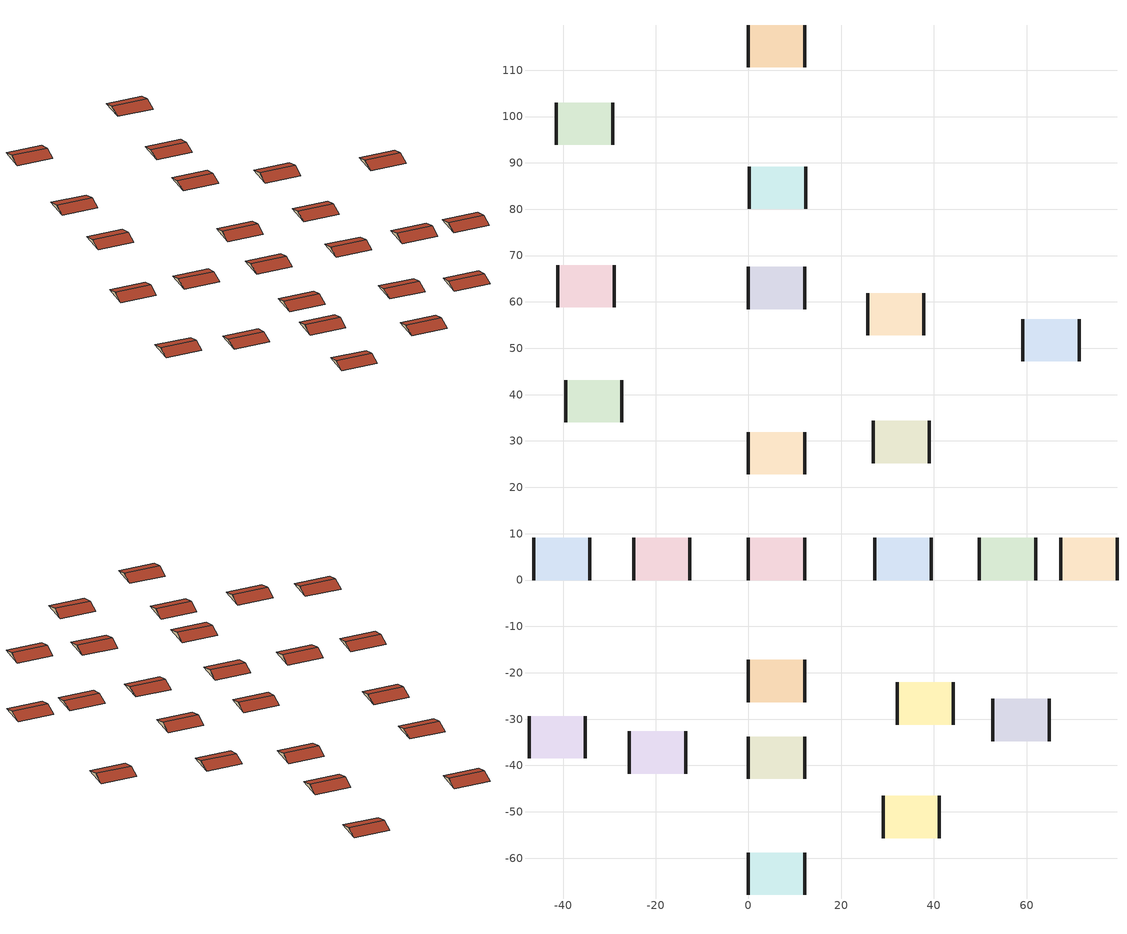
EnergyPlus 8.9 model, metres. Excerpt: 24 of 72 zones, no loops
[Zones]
17_24_attic_unit1
 wall outside (HPWall): 37.82,52.81,5.34 37.82,61.91,5.34 37.82,57.36,6.7; 25.69,61.91,5.34 25.69,52.81,5.34 25.69,57.36,6.7
 roof outside (HPRoof): 25.69,52.81,5.34 37.82,52.81,5.34 37.82,57.36,6.7 25.69,57.36,6.7; 37.82,61.91,5.34 25.69,61.91,5.34 25.69,57.36,6.7 37.82,57.36,6.7
17_23_attic_unit1
 wall outside (HPWall): -29.28,93.87,5.34 -29.28,102.97,5.34 -29.28,98.42,6.7; -41.41,102.97,5.34 -41.41,93.87,5.34 -41.41,98.42,6.7
 roof outside (HPRoof): -41.41,93.87,5.34 -29.28,93.87,5.34 -29.28,98.42,6.7 -41.41,98.42,6.7; -29.28,102.97,5.34 -41.41,102.97,5.34 -41.41,98.42,6.7 -29.28,98.42,6.7
17_22_attic_unit1
 wall outside (HPWall): 71.32,47.16,5.34 71.32,56.26,5.34 71.32,51.71,6.7; 59.19,56.26,5.34 59.19,47.16,5.34 59.19,51.71,6.7
 roof outside (HPRoof): 59.19,47.16,5.34 71.32,47.16,5.34 71.32,51.71,6.7 59.19,51.71,6.7; 71.32,56.26,5.34 59.19,56.26,5.34 59.19,51.71,6.7 71.32,51.71,6.7
17_21_attic_unit1
 wall outside (HPWall): -28.98,58.86,5.34 -28.98,67.96,5.34 -28.98,63.41,6.7; -41.11,67.96,5.34 -41.11,58.86,5.34 -41.11,63.41,6.7
 roof outside (HPRoof): -41.11,58.86,5.34 -28.98,58.86,5.34 -28.98,63.41,6.7 -41.11,63.41,6.7; -28.98,67.96,5.34 -41.11,67.96,5.34 -41.11,63.41,6.7 -28.98,63.41,6.7
17_20_attic_unit1
 wall outside (HPWall): -35.21,-38.46,5.34 -35.21,-29.36,5.34 -35.21,-33.91,6.7; -47.34,-29.36,5.34 -47.34,-38.46,5.34 -47.34,-33.91,6.7
 roof outside (HPRoof): -47.34,-38.46,5.34 -35.21,-38.46,5.34 -35.21,-33.91,6.7 -47.34,-33.91,6.7; -35.21,-29.36,5.34 -47.34,-29.36,5.34 -47.34,-33.91,6.7 -35.21,-33.91,6.7
17_19_attic_unit1
 wall outside (HPWall): 44.2,-31.2,5.34 44.2,-22.1,5.34 44.2,-26.65,6.7; 32.07,-22.1,5.34 32.07,-31.2,5.34 32.07,-26.65,6.7
 roof outside (HPRoof): 32.07,-31.2,5.34 44.2,-31.2,5.34 44.2,-26.65,6.7 32.07,-26.65,6.7; 44.2,-22.1,5.34 32.07,-22.1,5.34 32.07,-26.65,6.7 44.2,-26.65,6.7
17_18_attic_unit1
 wall outside (HPWall): 12.34,80.08,5.34 12.34,89.18,5.34 12.34,84.63,6.7; 0.21,89.18,5.34 0.21,80.08,5.34 0.21,84.63,6.7
 roof outside (HPRoof): 0.21,80.08,5.34 12.34,80.08,5.34 12.34,84.63,6.7 0.21,84.63,6.7; 12.34,89.18,5.34 0.21,89.18,5.34 0.21,84.63,6.7 12.34,84.63,6.7
17_17_attic_unit1
 wall outside (HPWall): 39.05,25.22,5.34 39.05,34.32,5.34 39.05,29.77,6.7; 26.92,34.32,5.34 26.92,25.22,5.34 26.92,29.77,6.7
 roof outside (HPRoof): 26.92,25.22,5.34 39.05,25.22,5.34 39.05,29.77,6.7 26.92,29.77,6.7; 39.05,34.32,5.34 26.92,34.32,5.34 26.92,29.77,6.7 39.05,29.77,6.7
17_16_attic_unit1
 wall outside (HPWall): 12.13,110.63,5.34 12.13,119.73,5.34 12.13,115.18,6.7; 0,119.73,5.34 0,110.63,5.34 0,115.18,6.7
 roof outside (HPRoof): 0,110.63,5.34 12.13,110.63,5.34 12.13,115.18,6.7 0,115.18,6.7; 12.13,119.73,5.34 0,119.73,5.34 0,115.18,6.7 12.13,115.18,6.7
17_15_attic_unit1
 wall outside (HPWall): 12.13,58.47,5.34 12.13,67.57,5.34 12.13,63.02,6.7; 0,67.57,5.34 0,58.47,5.34 0,63.02,6.7
 roof outside (HPRoof): 0,58.47,5.34 12.13,58.47,5.34 12.13,63.02,6.7 0,63.02,6.7; 12.13,67.57,5.34 0,67.57,5.34 0,63.02,6.7 12.13,63.02,6.7
17_14_attic_unit1
 wall outside (HPWall): 12.13,22.79,5.34 12.13,31.89,5.34 12.13,27.34,6.7; 0,31.89,5.34 0,22.79,5.34 0,27.34,6.7
 roof outside (HPRoof): 0,22.79,5.34 12.13,22.79,5.34 12.13,27.34,6.7 0,27.34,6.7; 12.13,31.89,5.34 0,31.89,5.34 0,27.34,6.7 12.13,27.34,6.7
17_13_attic_unit1
 wall outside (HPWall): -27.32,34,5.34 -27.32,43.1,5.34 -27.32,38.55,6.7; -39.45,43.1,5.34 -39.45,34,5.34 -39.45,38.55,6.7
 roof outside (HPRoof): -39.45,34,5.34 -27.32,34,5.34 -27.32,38.55,6.7 -39.45,38.55,6.7; -27.32,43.1,5.34 -39.45,43.1,5.34 -39.45,38.55,6.7 -27.32,38.55,6.7
17_12_attic_unit1
 wall outside (HPWall): -34.23,0,5.34 -34.23,9.1,5.34 -34.23,4.55,6.7; -46.36,9.1,5.34 -46.36,0,5.34 -46.36,4.55,6.7
 roof outside (HPRoof): -46.36,0,5.34 -34.23,0,5.34 -34.23,4.55,6.7 -46.36,4.55,6.7; -34.23,9.1,5.34 -46.36,9.1,5.34 -46.36,4.55,6.7 -34.23,4.55,6.7
17_11_attic_unit1
 wall outside (HPWall): -12.62,0,5.34 -12.62,9.1,5.34 -12.62,4.55,6.7; -24.75,9.1,5.34 -24.75,0,5.34 -24.75,4.55,6.7
 roof outside (HPRoof): -24.75,0,5.34 -12.62,0,5.34 -12.62,4.55,6.7 -24.75,4.55,6.7; -12.62,9.1,5.34 -24.75,9.1,5.34 -24.75,4.55,6.7 -12.62,4.55,6.7
17_10_attic_unit1
 wall outside (HPWall): -13.54,-41.77,5.34 -13.54,-32.67,5.34 -13.54,-37.22,6.7; -25.67,-32.67,5.34 -25.67,-41.77,5.34 -25.67,-37.22,6.7
 roof outside (HPRoof): -25.67,-41.77,5.34 -13.54,-41.77,5.34 -13.54,-37.22,6.7 -25.67,-37.22,6.7; -13.54,-32.67,5.34 -25.67,-32.67,5.34 -25.67,-37.22,6.7 -13.54,-37.22,6.7
17_9_attic_unit1
 wall outside (HPWall): 41.19,-55.66,5.34 41.19,-46.56,5.34 41.19,-51.11,6.7; 29.06,-46.56,5.34 29.06,-55.66,5.34 29.06,-51.11,6.7
 roof outside (HPRoof): 29.06,-55.66,5.34 41.19,-55.66,5.34 41.19,-51.11,6.7 29.06,-51.11,6.7; 41.19,-46.56,5.34 29.06,-46.56,5.34 29.06,-51.11,6.7 41.19,-51.11,6.7
17_8_attic_unit1
 wall outside (HPWall): 12.13,-67.93,5.34 12.13,-58.83,5.34 12.13,-63.38,6.7; 0,-58.83,5.34 0,-67.93,5.34 0,-63.38,6.7
 roof outside (HPRoof): 0,-67.93,5.34 12.13,-67.93,5.34 12.13,-63.38,6.7 0,-63.38,6.7; 12.13,-58.83,5.34 0,-58.83,5.34 0,-63.38,6.7 12.13,-63.38,6.7
17_7_attic_unit1
 wall outside (HPWall): 12.13,-42.86,5.34 12.13,-33.76,5.34 12.13,-38.31,6.7; 0,-33.76,5.34 0,-42.86,5.34 0,-38.31,6.7
 roof outside (HPRoof): 0,-42.86,5.34 12.13,-42.86,5.34 12.13,-38.31,6.7 0,-38.31,6.7; 12.13,-33.76,5.34 0,-33.76,5.34 0,-38.31,6.7 12.13,-38.31,6.7
17_6_attic_unit1
 wall outside (HPWall): 12.13,-26.34,5.34 12.13,-17.24,5.34 12.13,-21.79,6.7; 0,-17.24,5.34 0,-26.34,5.34 0,-21.79,6.7
 roof outside (HPRoof): 0,-26.34,5.34 12.13,-26.34,5.34 12.13,-21.79,6.7 0,-21.79,6.7; 12.13,-17.24,5.34 0,-17.24,5.34 0,-21.79,6.7 12.13,-21.79,6.7
17_5_attic_unit1
 wall outside (HPWall): 64.84,-34.74,5.34 64.84,-25.64,5.34 64.84,-30.19,6.7; 52.71,-25.64,5.34 52.71,-34.74,5.34 52.71,-30.19,6.7
 roof outside (HPRoof): 52.71,-34.74,5.34 64.84,-34.74,5.34 64.84,-30.19,6.7 52.71,-30.19,6.7; 64.84,-25.64,5.34 52.71,-25.64,5.34 52.71,-30.19,6.7 64.84,-30.19,6.7
17_4_attic_unit1
 wall outside (HPWall): 79.51,0,5.34 79.51,9.1,5.34 79.51,4.55,6.7; 67.38,9.1,5.34 67.38,0,5.34 67.38,4.55,6.7
 roof outside (HPRoof): 67.38,0,5.34 79.51,0,5.34 79.51,4.55,6.7 67.38,4.55,6.7; 79.51,9.1,5.34 67.38,9.1,5.34 67.38,4.55,6.7 79.51,4.55,6.7
17_3_attic_unit1
 wall outside (HPWall): 61.96,0,5.34 61.96,9.1,5.34 61.96,4.55,6.7; 49.83,9.1,5.34 49.83,0,5.34 49.83,4.55,6.7
 roof outside (HPRoof): 49.83,0,5.34 61.96,0,5.34 61.96,4.55,6.7 49.83,4.55,6.7; 61.96,9.1,5.34 49.83,9.1,5.34 49.83,4.55,6.7 61.96,4.55,6.7
17_2_attic_unit1
 wall outside (HPWall): 39.41,0,5.34 39.41,9.1,5.34 39.41,4.55,6.7; 27.28,9.1,5.34 27.28,0,5.34 27.28,4.55,6.7
 roof outside (HPRoof): 27.28,0,5.34 39.41,0,5.34 39.41,4.55,6.7 27.28,4.55,6.7; 39.41,9.1,5.34 27.28,9.1,5.34 27.28,4.55,6.7 39.41,4.55,6.7
17_1_attic_unit1
 wall outside (HPWall): 12.13,0,5.34 12.13,9.1,5.34 12.13,4.55,6.7; 0,9.1,5.34 0,0,5.34 0,4.55,6.7
 roof outside (HPRoof): 0,0,5.34 12.13,0,5.34 12.13,4.55,6.7 0,4.55,6.7; 12.13,9.1,5.34 0,9.1,5.34 0,4.55,6.7 12.13,4.55,6.7
[Building]
SF+CZ5AWH+USA_IL_Chicago-OHare.Intl.AP.725300+elecres+crawlspace+IECC_2018: North Axis {deg}=0; Terrain=Suburbs; Loads Convergence Tolerance Value=0.04; Temperature Convergence Tolerance Value {deltaC}=0.4; Solar Distribution=FullExterior; Maximum Number of Warmup Days=25; Minimum Number of Warmup Days=6
[Site:Location]
Chicago Ohare Intl Ap_IL_USA Design_Conditions: Latitude {deg}=41.98; Longitude {deg}=-87.92; Time Zone {hr}=-6; Elevation {m}=201
[SizingPeriod:WeatherFileDays] Day of Week for Start Day=Monday; Use Weather File Daylight Saving Period=Yes; Use Weather File Rain and Snow Indicators=Yes
Name | Begin Month | Begin Day of Month | End Month | End Day of Month
HDD | 11 | 20 | 11 | 20
CDD | 7 | 21 | 7 | 21
HDD3 | 12 | 20 | 12 | 20
CDD2 | 5 | 23 | 5 | 23
[Site:GroundTemperature:BuildingSurface]
4.4, 3.3, 2.3, 1.8, 2, 4, 6.8, 9.3, 10.1, 9.6, 7.8, 6
[Site:WaterMainsTemperature]
Calculation Method=Correlation; Annual Average Outdoor Air Temperature {C}=9.925; Maximum Difference In Monthly Average Outdoor Air Temperatures {deltaC}=28.7
[Material] Thermal Absorptance=0.9
Name | Roughness | Thickness {m} | Conductivity {W/m-K} | Density {kg/m3} | Specific Heat {J/kg-K} | Solar Absorptance | Visible Absorptance
Wall Insulation HP | MediumRough | 0.32972 | 0.049 | 265 | 836.8 | 0.7 | 0.7
Roof Insulation HP | MediumRough | 0.68799 | 0.049 | 265 | 836.8 | 0.7 | 0.7
1/2IN Gypsum | Smooth | 0.0127 | 0.16 | 784.9 | 830 | 0.92 | 0.92
1IN Stucco | Smooth | 0.0253 | 0.6918 | 1858 | 837 | 0.92 | 0.92
8IN CONCRETE HW | Rough | 0.2032 | 1.311 | 2240 | 836.8 | 0.7 | 0.7
Roof Membrane | VeryRough | 0.0095 | 0.16 | 1121.29 | 1460 | 0.7 | 0.7
Metal Decking | MediumSmooth | 0.0015 | 45.006 | 7680 | 418.4 | 0.7 | 0.3
[WindowMaterial:SimpleGlazingSystem]
Glass: U-Factor {W/m2-K}=1.70358; Solar Heat Gain Coefficient=0.3344; Visible Transmittance=0.88
[WindowMaterial:Glazing] Optical Data Type=SpectralAverage; Thickness {m}=0.012; Infrared Transmittance at Normal Incidence=0; Front Side Infrared Hemispherical Emissivity=0.84; Conductivity {W/m-K}=0.9
Name | Solar Transmittance at Normal Incidence | Front Side Solar Reflectance at Normal Incidence | Back Side Solar Reflectance at Normal Incidence | Visible Transmittance at Normal Incidence | Front Side Visible Reflectance at Normal Incidence | Back Side Visible Reflectance at Normal Incidence | Back Side Infrared Hemispherical Emissivity
ECABS-2 COLORED 6MM | 0.111 | 0.179 | 0.179 | 0.128 | 0.081 | 0.081 | 0.1
CLEAR 12MM | 0.653 | 0.064 | 0.064 | 0.841 | 0.077 | 0.077 | 0.84
[WindowMaterial:Gas]
ARGON 13MM: Gas Type=Argon; Thickness {m}=0.0127
[WindowMaterial:Blind]
int_blind: Slat Orientation=Horizontal; Slat Width {m}=0.025; Slat Separation {m}=0.01875; Slat Thickness {m}=0.001; Slat Angle {deg}=45; Slat Conductivity {W/m-K}=221; Slat Beam Solar Transmittance=0; Front Side Slat Beam Solar Reflectance=0.5; Back Side Slat Beam Solar Reflectance=0.5; Slat Diffuse Solar Transmittance=0; Front Side Slat Diffuse Solar Reflectance=0.5; Back Side Slat Diffuse Solar Reflectance=0.5; Slat Beam Visible Transmittance=0; Front Side Slat Beam Visible Reflectance=0.5; Back Side Slat Beam Visible Reflectance=0.5; Slat Diffuse Visible Transmittance=0; Front Side Slat Diffuse Visible Reflectance=0.5; Back Side Slat Diffuse Visible Reflectance=0.5; Slat Infrared Hemispherical Transmittance=0; Front Side Slat Infrared Hemispherical Emissivity=0.9; Back Side Slat Infrared Hemispherical Emissivity=0.9; Blind to Glass Distance {m}=0.05; Blind Top Opening Multiplier=0.5; Blind Bottom Opening Multiplier=0.5; Blind Left Side Opening Multiplier=0.5; Blind Right Side Opening Multiplier=0.5
[Construction]
window_w_blinds: Glass, int_blind
HPWall: 1IN Stucco, 8IN CONCRETE HW, Wall Insulation HP, 1/2IN Gypsum
HPRoof: Roof Membrane, Roof Insulation HP, Metal Decking
Dbl Elec Abs Colored 6mm/13mm Air: ECABS-2 COLORED 6MM, ARGON 13MM, CLEAR 12MM, ARGON 13MM, CLEAR 12MM
[WindowProperty:ShadingControl] Glare Control Is Active=No
Name | Shading Type | Construction with Shading | Shading Control Type | Schedule | Shading Control Is Scheduled | Setpoint {W/m2, W or deg C}
17_24_Shades; 17_23_Shades; 17_22_Shades; 17_21_Shades; 17_20_Shades; 17_19_Shades; 17_18_Shades; 17_17_Shades; 17_16_Shades; 17_15_Shades; 17_14_Shades; 17_13_Shades; 17_12_Shades; 17_11_Shades; 17_10_Shades; 17_9_Shades; 17_8_Shades; 17_7_Shades; 17_6_Shades; 17_5_Shades; 17_4_Shades; 17_3_Shades; 17_2_Shades; 17_1_Shades | InteriorBlind | window_w_blinds | OnIfScheduleAllows | 17_shading_2012iecc | Yes
17_24_ECW; 17_23_ECW; 17_22_ECW; 17_21_ECW; 17_20_ECW; 17_19_ECW; 17_18_ECW; 17_17_ECW; 17_16_ECW; 17_15_ECW; 17_14_ECW; 17_13_ECW; 17_12_ECW; 17_11_ECW; 17_10_ECW; 17_9_ECW; 17_8_ECW; 17_7_ECW; 17_6_ECW; 17_5_ECW; 17_4_ECW; 17_3_ECW; 17_2_ECW; 17_1_ECW | SwitchableGlazing | Dbl Elec Abs Colored 6mm/13mm Air | OnIfHighZoneAirTemperature |  | No | 24
[Zone] Multiplier=1
17_24_attic_unit1; 17_23_attic_unit1; 17_22_attic_unit1; 17_21_attic_unit1; 17_20_attic_unit1; 17_19_attic_unit1; 17_18_attic_unit1; 17_17_attic_unit1; 17_16_attic_unit1; 17_15_attic_unit1; 17_14_attic_unit1; 17_13_attic_unit1; 17_12_attic_unit1; 17_11_attic_unit1; 17_10_attic_unit1; 17_9_attic_unit1; 17_8_attic_unit1; 17_7_attic_unit1; 17_6_attic_unit1; 17_5_attic_unit1; 17_4_attic_unit1; 17_3_attic_unit1; 17_2_attic_unit1; 17_1_attic_unit1
[Exterior:Lights]
Name | Schedule | Design Level {W}
17_24_Exterior-Lights_unit1; 17_23_Exterior-Lights_unit1; 17_22_Exterior-Lights_unit1; 17_21_Exterior-Lights_unit1; 17_20_Exterior-Lights_unit1; 17_19_Exterior-Lights_unit1; 17_18_Exterior-Lights_unit1; 17_17_Exterior-Lights_unit1; 17_16_Exterior-Lights_unit1; 17_15_Exterior-Lights_unit1; 17_14_Exterior-Lights_unit1; 17_13_Exterior-Lights_unit1; 17_12_Exterior-Lights_unit1; 17_11_Exterior-Lights_unit1; 17_10_Exterior-Lights_unit1; 17_9_Exterior-Lights_unit1; 17_8_Exterior-Lights_unit1; 17_7_Exterior-Lights_unit1; 17_6_Exterior-Lights_unit1; 17_5_Exterior-Lights_unit1; 17_4_Exterior-Lights_unit1; 17_3_Exterior-Lights_unit1; 17_2_Exterior-Lights_unit1; 17_1_Exterior-Lights_unit1 | 17_ExteriorLighting | 47.3411
17_24_Garage-Lights_unit1; 17_23_Garage-Lights_unit1; 17_22_Garage-Lights_unit1; 17_21_Garage-Lights_unit1; 17_20_Garage-Lights_unit1; 17_19_Garage-Lights_unit1; 17_18_Garage-Lights_unit1; 17_17_Garage-Lights_unit1; 17_16_Garage-Lights_unit1; 17_15_Garage-Lights_unit1; 17_14_Garage-Lights_unit1; 17_13_Garage-Lights_unit1; 17_12_Garage-Lights_unit1; 17_11_Garage-Lights_unit1; 17_10_Garage-Lights_unit1; 17_9_Garage-Lights_unit1; 17_8_Garage-Lights_unit1; 17_7_Garage-Lights_unit1; 17_6_Garage-Lights_unit1; 17_5_Garage-Lights_unit1; 17_4_Garage-Lights_unit1; 17_3_Garage-Lights_unit1; 17_2_Garage-Lights_unit1; 17_1_Garage-Lights_unit1 | 17_InteriorLightingHE | 7.84187
[Schedule:Day:Hourly]
17_ExteriorLightingDay: 1, 1, 1, 1, 1, 1, 0, 0, 0, 0, 0, 0, 0, 0, 0, 0, 0, 0, 1, 1, 1, 1, 1, 1
17_LightingDay_EELighting: 0.06875, 0.06875, 0.06875, 0.06875, 0.20625, 0.429688, 0.48125, 0.429688, 0.189062, 0.128906, 0.128906, 0.128906, 0.128906, 0.128906, 0.128906, 0.223438, 0.48125, 0.670312, 0.902344, 1, 1, 0.75625, 0.421094, 0.171875
[Schedule:Week:Compact]
17_LightingProfileWeek_EELighting: For: AllDays, 17_LightingDay_EELighting
17_ExteriorLightingProfileWeek: For: AllDays, 17_ExteriorLightingDay
[Schedule:Year]
17_InteriorLightingHE: 17_LightingProfileWeek_EELighting, 1, 1, 12, 31
17_ExteriorLighting: 17_ExteriorLightingProfileWeek, 1, 1, 12, 31
[Schedule:Compact]
17_shading_2012iecc: Through: 12/31, For: AllDays, Until 24:00, 0
